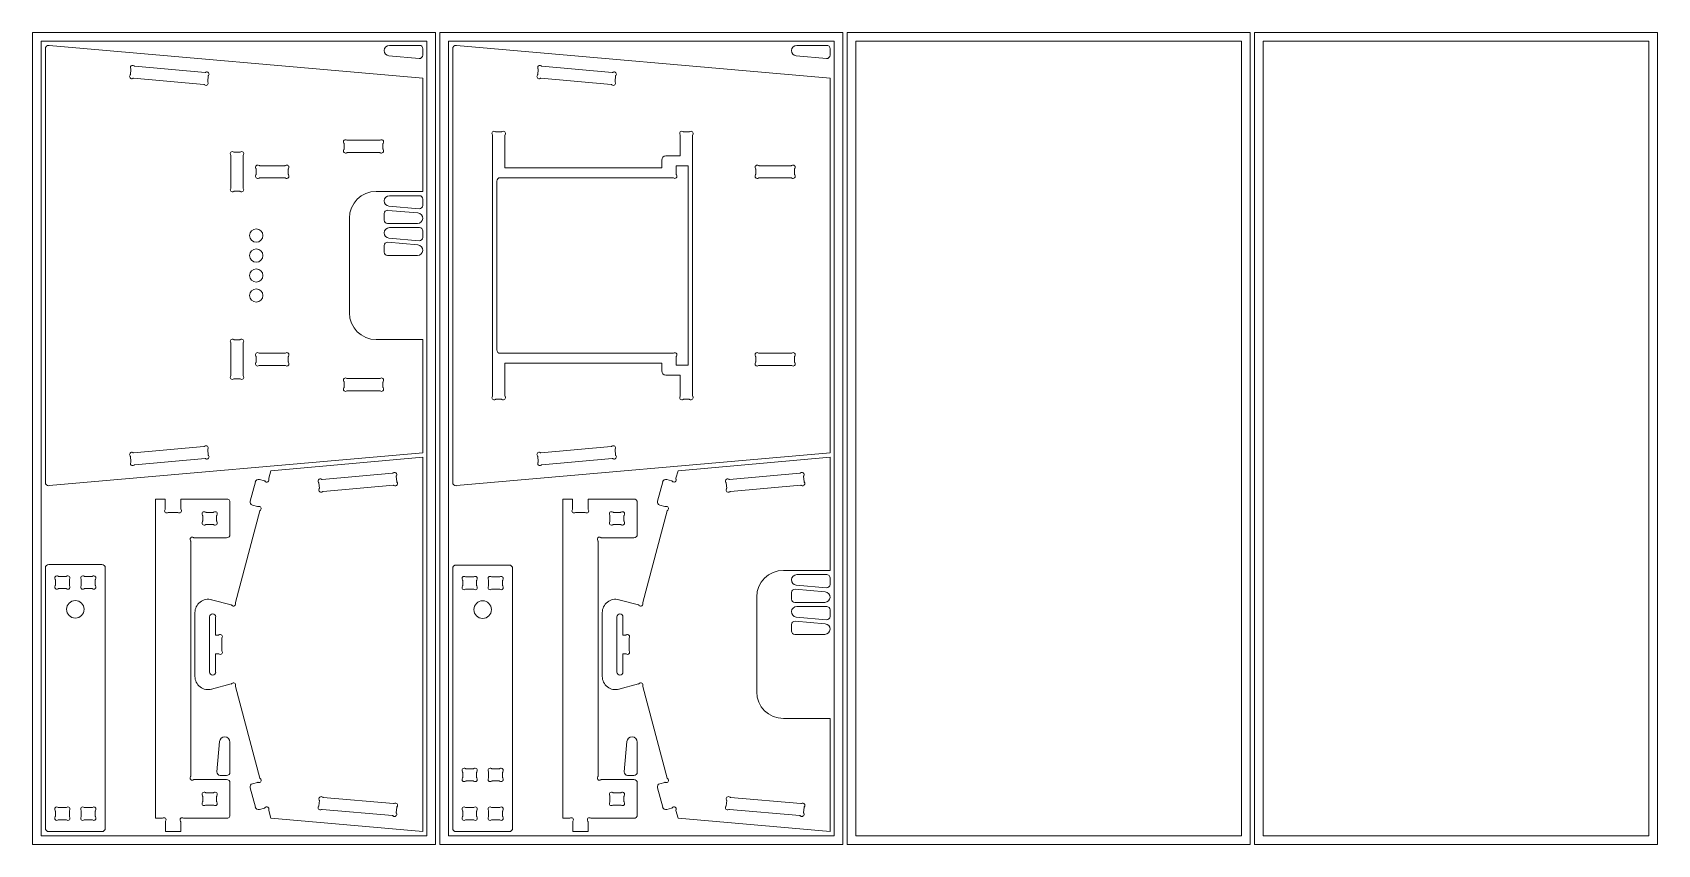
# Model space of a CAD drawing. Header units: millimetres. Extents: x 252 to 2692, y 303 to 2793.
# Drawn here: x 252 to 2692, y 1573 to 2793 of the extents above; entities that cross this region are included whole.
import ezdxf

# ---------------------------------------------------------------- set-up
doc = ezdxf.new("R2010")
doc.units = ezdxf.units.MM

msp = doc.modelspace()

# ---------------------------------------------------------------- linework, layer by layer
at = {"color": 7, "linetype": 'Continuous', "lineweight": 15}
for p, q in [((251.9, 2793.4), (251.9, 1573.4)), ((857.1, 2793.4), (251.9, 2793.4)), ((857.1, 1573.4), (857.1, 2793.4)), ((863.5, 2793.4), (863.5, 1573.4)), ((1468.7, 2793.4), (863.5, 2793.4)), ((1468.7, 1573.4), (1468.7, 2793.4)), ((1475.1, 2793.4), (1475.1, 1573.4)), ((2080.3, 2793.4), (1475.1, 2793.4)), ((2080.3, 1573.4), (2080.3, 2793.4)), ((2086.6, 2793.4), (2086.6, 1573.4)), ((2691.9, 2793.4), (2086.6, 2793.4)), ((2691.9, 1573.4), (2691.9, 2793.4)), ((844.1, 2780.4), (264.9, 2780.4)), ((264.9, 2780.4), (264.9, 1586.4)), ((271.2, 2117.5), (271.2, 2769.1)), ((276.7, 2774.1), (837.8, 2724.6)), ((787.1, 2758.3), (832.3, 2754.4)), ((832.8, 2774.1), (787.8, 2774.1)), ((837.8, 2759.3), (837.8, 2769.1)), ((844.1, 1586.4), (844.1, 2780.4)), ((1455.7, 2780.4), (876.5, 2780.4)), ((876.5, 2780.4), (876.5, 1586.4)), ((882.8, 2769.1), (882.8, 2117.5)), ((1449.4, 2724.6), (888.3, 2774.1)), ((1398.7, 2758.3), (1443.9, 2754.4)), ((1444.4, 2774.1), (1399.4, 2774.1)), ((1449.4, 2759.3), (1449.4, 2769.1)), ((1455.7, 1586.4), (1455.7, 2780.4)), ((2067.3, 2780.4), (1488.1, 2780.4)), ((1488.1, 2780.4), (1488.1, 1586.4)), ((2067.3, 1586.4), (2067.3, 2780.4)), ((2678.9, 2780.4), (2099.6, 2780.4)), ((2099.6, 2780.4), (2099.6, 1586.4)), ((2678.9, 1586.4), (2678.9, 2780.4)), ((398.9, 2730.4), (399.6, 2738)), ((405.3, 2742.8), (510.9, 2733.4)), ((1010.5, 2730.4), (1011.2, 2738)), ((1016.9, 2742.8), (1122.5, 2733.4)), ((509.3, 2715.3), (403.7, 2724.6)), ((515.7, 2727.7), (515, 2720.1)), ((837.8, 2724.6), (837.8, 2554.6)), ((1120.9, 2715.3), (1015.3, 2724.6)), ((1127.3, 2727.7), (1126.6, 2720.1)), ((1449.4, 2162.1), (1449.4, 2724.6)), ((942.8, 2247.9), (942.8, 2638.8)), ((948.1, 2644.1), (955.7, 2644.1)), ((961, 2590.1), (961, 2638.8)), ((1224.6, 2608.1), (1224.6, 2638.8)), ((1229.9, 2644.1), (1237.5, 2644.1)), ((1242.8, 2247.9), (1242.8, 2638.8)), ((555.1, 2613.4), (562.7, 2613.4)), ((719.7, 2618.5), (719.7, 2626.1)), ((725, 2631.4), (772.8, 2631.4)), ((772.8, 2613.2), (725, 2613.2)), ((778.1, 2626.1), (778.1, 2618.5)), ((549.8, 2560.3), (549.8, 2608.1)), ((568, 2608.1), (568, 2560.3)), ((587.8, 2580.4), (587.8, 2588)), ((593.1, 2593.3), (630.7, 2593.3)), ((636, 2588), (636, 2580.4)), ((961, 2590.1), (1196.6, 2590.1)), ((1196.6, 2590.1), (1196.6, 2601.7)), ((1203, 2608.1), (1224.6, 2608.1)), ((1236.5, 2593.2), (1218.5, 2593.2)), ((1218.5, 2593.2), (1218.5, 2580.5)), ((1236.5, 2293.4), (1236.5, 2593.2)), ((1337.8, 2580.4), (1337.8, 2588)), ((1343.1, 2593.3), (1390.9, 2593.3)), ((1396.2, 2588), (1396.2, 2580.4)), ((630.7, 2575.1), (593.1, 2575.1)), ((949.2, 2316.4), (949.2, 2570.2)), ((1213.2, 2575.2), (954.2, 2575.2)), ((1390.9, 2575.1), (1343.1, 2575.1)), ((562.7, 2555), (555.1, 2555)), ((837.8, 2554.6), (767.8, 2554.6)), ((832.8, 2548.2), (787.8, 2548.2)), ((837.8, 2533.5), (837.8, 2543.2)), ((727.8, 2514.6), (727.8, 2372.1)), ((779.9, 2521.3), (779.9, 2511.5)), ((830.6, 2522.3), (785.3, 2526.2)), ((787.1, 2532.5), (832.3, 2528.5)), ((784.9, 2506.5), (829.9, 2506.5)), ((832.8, 2500.2), (787.8, 2500.2)), ((837.8, 2485.4), (837.8, 2495.2)), ((779.9, 2473.2), (779.9, 2463.5)), ((830.6, 2474.2), (785.3, 2478.2)), ((787.1, 2484.4), (832.3, 2480.5)), ((784.9, 2458.5), (829.9, 2458.5)), ((549.8, 2326.3), (549.8, 2278.5)), ((562.7, 2331.6), (555.1, 2331.6)), ((568, 2278.5), (568, 2326.3)), ((837.8, 2332.1), (767.8, 2332.1)), ((837.8, 2162.1), (837.8, 2332.1)), ((587.8, 2306.2), (587.8, 2298.6)), ((630.7, 2311.5), (593.1, 2311.5)), ((636, 2298.6), (636, 2306.2)), ((1213.2, 2311.4), (954.2, 2311.4)), ((961, 2296.6), (961, 2247.9)), ((961, 2296.6), (1196.6, 2296.6)), ((1196.6, 2296.6), (1196.6, 2284.9)), ((1218.5, 2293.4), (1218.5, 2306.1)), ((1337.8, 2306.2), (1337.8, 2298.6)), ((1390.9, 2311.5), (1343.1, 2311.5)), ((1396.2, 2298.6), (1396.2, 2306.2)), ((555.1, 2273.2), (562.7, 2273.2)), ((593.1, 2293.3), (630.7, 2293.3)), ((772.8, 2273.4), (725, 2273.4)), ((1203, 2278.6), (1224.6, 2278.6)), ((1236.5, 2293.4), (1218.5, 2293.4)), ((1224.6, 2278.6), (1224.6, 2247.9)), ((1343.1, 2293.3), (1390.9, 2293.3)), ((719.7, 2268.1), (719.7, 2260.5)), ((725, 2255.2), (772.8, 2255.2)), ((778.1, 2260.5), (778.1, 2268.1)), ((948.1, 2242.6), (955.7, 2242.6)), ((1229.9, 2242.6), (1237.5, 2242.6)), ((276.7, 2112.6), (837.8, 2162.1)), ((398.9, 2156.3), (399.6, 2148.7)), ((509.3, 2171.3), (403.7, 2162)), ((405.3, 2143.9), (510.9, 2153.2)), ((515.7, 2158.9), (515, 2166.5)), ((837.8, 2155.3), (609.6, 2135.1)), ((837.8, 2155.3), (837.8, 1592.8)), ((1449.4, 2162.1), (888.3, 2112.6)), ((1010.5, 2156.3), (1011.2, 2148.7)), ((1120.9, 2171.3), (1015.3, 2162)), ((1016.9, 2143.9), (1122.5, 2153.2)), ((1127.3, 2158.9), (1126.6, 2166.5)), ((1449.4, 2155.3), (1221.2, 2135.1)), ((1449.4, 1985.3), (1449.4, 2155.3)), ((609.6, 2135.1), (606.5, 2123.6)), ((686.8, 2121.9), (792.4, 2131.3)), ((798.1, 2126.5), (798.8, 2118.9)), ((1218.1, 2123.6), (1221.2, 2135.1)), ((1298.3, 2121.9), (1404, 2131.3)), ((1409.7, 2126.5), (1410.4, 2118.9)), ((578.7, 2089.3), (586.5, 2118.3)), ((592.6, 2121.9), (600, 2119.9)), ((682.6, 2108.6), (682, 2116.2)), ((794, 2113.1), (688.4, 2103.8)), ((1190.3, 2089.3), (1198.1, 2118.3)), ((1204.2, 2121.9), (1211.6, 2119.9)), ((1294.2, 2108.6), (1293.5, 2116.2)), ((1405.6, 2113.1), (1299.9, 2103.8)), ((436.4, 2092.5), (436.4, 1612.8)), ((451.3, 2092.5), (436.4, 2092.5)), ((451.3, 2077.8), (451.3, 2092.5)), ((474.5, 2092.5), (474.5, 2077.8)), ((543.4, 2092.5), (474.5, 2092.5)), ((548.4, 2039.3), (548.4, 2087.5)), ((593.4, 2074.8), (556.6, 1937.2)), ((582.2, 2083.2), (589.7, 2081.2)), ((1048, 2092.5), (1048, 1612.8)), ((1062.9, 2092.5), (1048, 2092.5)), ((1062.9, 2077.8), (1062.9, 2092.5)), ((1086.1, 2092.5), (1086.1, 2077.8)), ((1155, 2092.5), (1086.1, 2092.5)), ((1160, 2039.3), (1160, 2087.5)), ((1205, 2074.8), (1168.2, 1937.2)), ((1193.8, 2083.2), (1201.3, 2081.2)), ((469.2, 2072.5), (456.6, 2072.5)), ((507.4, 2067.2), (507.4, 2059.6)), ((523.1, 2072.5), (512.7, 2072.5)), ((512.7, 2054.3), (523.1, 2054.3)), ((528.4, 2059.6), (528.4, 2067.2)), ((1080.8, 2072.5), (1068.2, 2072.5)), ((1119, 2067.2), (1119, 2059.6)), ((1134.7, 2072.5), (1124.3, 2072.5)), ((1124.3, 2054.3), (1134.7, 2054.3)), ((1140, 2059.6), (1140, 2067.2)), ((489.4, 1676.3), (489.4, 2029)), ((494.7, 2034.3), (543.4, 2034.3)), ((1101, 1676.3), (1101, 2029)), ((1106.3, 2034.3), (1155, 2034.3)), ((271.2, 1989.1), (271.2, 1597.8)), ((276.2, 1994.1), (356.2, 1994.1)), ((361.2, 1989.1), (361.2, 1597.8)), ((882.8, 1988.3), (882.8, 1597.8)), ((887.8, 1993.3), (967.8, 1993.3)), ((972.8, 1988.3), (972.8, 1597.8)), ((1379.4, 1985.3), (1449.4, 1985.3)), ((1444.4, 1978.9), (1399.4, 1978.9)), ((286.2, 1970.9), (286.2, 1963.2)), ((301.9, 1976.2), (291.5, 1976.2)), ((291.5, 1958), (301.9, 1958)), ((307.2, 1963.2), (307.2, 1970.9)), ((325.2, 1963.2), (325.2, 1970.9)), ((330.5, 1976.2), (340.9, 1976.2)), ((340.9, 1958), (330.5, 1958)), ((346.2, 1970.9), (346.2, 1963.2)), ((897.8, 1970.1), (897.8, 1962.4)), ((913.5, 1975.4), (903.1, 1975.4)), ((903.1, 1957.2), (913.5, 1957.2)), ((918.8, 1962.4), (918.8, 1970.1)), ((936.8, 1962.4), (936.8, 1970.1)), ((942.1, 1975.4), (952.5, 1975.4)), ((952.5, 1957.2), (942.1, 1957.2)), ((957.8, 1970.1), (957.8, 1962.4)), ((1442.2, 1953), (1396.9, 1956.9)), ((1398.7, 1963.2), (1443.9, 1959.2)), ((1449.4, 1964.2), (1449.4, 1973.9)), ((550.1, 1933.4), (520.9, 1941.2)), ((1161.7, 1933.4), (1132.5, 1941.2)), ((1339.4, 1945.3), (1339.4, 1802.8)), ((1391.5, 1952), (1391.5, 1942.2)), ((1396.5, 1937.2), (1441.5, 1937.2)), ((1444.4, 1930.9), (1399.4, 1930.9)), ((495.8, 1826.1), (495.8, 1921.9)), ((517.9, 1915.5), (517.9, 1832.6)), ((526.9, 1915.5), (526.9, 1887.9)), ((1107.4, 1826.1), (1107.4, 1921.9)), ((1129.4, 1915.4), (1129.4, 1832.6)), ((1138.5, 1915.4), (1138.5, 1887.9)), ((1391.5, 1903.9), (1391.5, 1894.2)), ((1442.2, 1904.9), (1396.9, 1908.9)), ((1398.7, 1915.1), (1443.9, 1911.2)), ((1449.4, 1916.1), (1449.4, 1925.9)), ((526.9, 1887.9), (530.7, 1887.9)), ((536, 1865.4), (536, 1882.6)), ((1138.5, 1887.9), (1142.3, 1887.9)), ((1147.6, 1865.4), (1147.6, 1882.6)), ((1396.5, 1889.2), (1441.5, 1889.2)), ((526.9, 1832.6), (526.9, 1860.1)), ((526.9, 1860.1), (530.7, 1860.1)), ((1138.5, 1832.6), (1138.5, 1860.1)), ((1138.5, 1860.1), (1142.3, 1860.1)), ((550.1, 1814.6), (520.9, 1806.8)), ((593.4, 1673.3), (556.6, 1810.9)), ((1161.7, 1814.6), (1132.5, 1806.8)), ((1205, 1673.3), (1168.2, 1810.9)), ((1379.4, 1762.8), (1449.4, 1762.8)), ((1449.4, 1762.8), (1449.4, 1592.8)), ((532.7, 1728), (528.7, 1682.8)), ((548.4, 1682.3), (548.4, 1727.3)), ((1144.3, 1728), (1140.3, 1682.8)), ((1160, 1682.3), (1160, 1727.3)), ((913.5, 1687.1), (903.1, 1687.1)), ((942.1, 1687.1), (952.5, 1687.1)), ((543.4, 1671), (494.7, 1671)), ((533.7, 1677.3), (543.4, 1677.3)), ((548.4, 1617.8), (548.4, 1666)), ((582.2, 1664.8), (589.7, 1666.8)), ((897.8, 1681.8), (897.8, 1674.2)), ((903.1, 1668.9), (913.5, 1668.9)), ((918.8, 1674.2), (918.8, 1681.8)), ((936.8, 1674.2), (936.8, 1681.8)), ((952.5, 1668.9), (942.1, 1668.9)), ((957.8, 1681.8), (957.8, 1674.2)), ((1155, 1671), (1106.3, 1671)), ((1145.3, 1677.3), (1155, 1677.3)), ((1160, 1617.8), (1160, 1666)), ((1193.8, 1664.8), (1201.3, 1666.8)), ((507.4, 1645.7), (507.4, 1638.1)), ((523.1, 1651), (512.7, 1651)), ((528.4, 1638.1), (528.4, 1645.7)), ((578.7, 1658.7), (586.5, 1629.7)), ((682.6, 1639.4), (682, 1631.8)), ((794, 1634.9), (688.4, 1644.2)), ((1119, 1645.7), (1119, 1638.1)), ((1134.7, 1651), (1124.3, 1651)), ((1140, 1638.1), (1140, 1645.7)), ((1190.3, 1658.7), (1198.1, 1629.7)), ((1294.2, 1639.4), (1293.5, 1631.8)), ((1405.6, 1634.9), (1299.9, 1644.2)), ((286.2, 1623.6), (286.2, 1616)), ((301.9, 1628.9), (291.5, 1628.9)), ((291.5, 1610.7), (301.9, 1610.7)), ((307.2, 1616), (307.2, 1623.6)), ((325.2, 1616), (325.2, 1623.6)), ((330.5, 1628.9), (340.9, 1628.9)), ((340.9, 1610.7), (330.5, 1610.7)), ((346.2, 1623.6), (346.2, 1616)), ((436.4, 1612.8), (446.1, 1612.8)), ((479.7, 1612.8), (543.4, 1612.8)), ((512.7, 1632.8), (523.1, 1632.8)), ((592.6, 1626.2), (600, 1628.2)), ((609.6, 1612.9), (606.5, 1624.4)), ((837.8, 1592.8), (609.6, 1612.9)), ((686.8, 1626.1), (792.4, 1616.8)), ((798.1, 1621.6), (798.8, 1629.2)), ((897.8, 1623.6), (897.8, 1616)), ((913.5, 1628.9), (903.1, 1628.9)), ((903.1, 1610.7), (913.5, 1610.7)), ((918.8, 1616), (918.8, 1623.6)), ((936.8, 1616), (936.8, 1623.6)), ((942.1, 1628.9), (952.5, 1628.9)), ((952.5, 1610.7), (942.1, 1610.7)), ((957.8, 1623.6), (957.8, 1616)), ((1048, 1612.8), (1057.7, 1612.8)), ((1091.3, 1612.8), (1155, 1612.8)), ((1124.3, 1632.8), (1134.7, 1632.8)), ((1204.2, 1626.2), (1211.6, 1628.2)), ((1218.1, 1624.4), (1221.2, 1612.9)), ((1449.4, 1592.8), (1221.2, 1612.9)), ((1298.3, 1626.1), (1404, 1616.8)), ((1409.7, 1621.6), (1410.4, 1629.2)), ((264.9, 1586.4), (844.1, 1586.4)), ((356.2, 1592.8), (276.2, 1592.8)), ((451.4, 1607.5), (451.4, 1592.8)), ((451.4, 1592.8), (474.4, 1592.8)), ((474.4, 1592.8), (474.4, 1607.5)), ((876.5, 1586.4), (1455.7, 1586.4)), ((967.8, 1592.8), (887.8, 1592.8)), ((1063, 1607.5), (1063, 1592.8)), ((1063, 1592.8), (1086, 1592.8)), ((1086, 1592.8), (1086, 1607.5)), ((1488.1, 1586.4), (2067.3, 1586.4)), ((2099.6, 1586.4), (2678.9, 1586.4)), ((251.9, 1573.4), (857.1, 1573.4)), ((863.5, 1573.4), (1468.7, 1573.4)), ((1475.1, 1573.4), (2080.3, 1573.4)), ((2086.6, 1573.4), (2691.9, 1573.4))]:
    msp.add_line(p, q, dxfattribs=at)
for centre, radius in [((587.9, 2488.3), 10), ((587.9, 2458.3), 10), ((587.9, 2428.3), 10), ((587.9, 2398.3), 10), ((316.2, 1926.8), 13.2), ((927.8, 1926.4), 13.2)]:
    msp.add_circle(centre, radius, dxfattribs=at)
for centre, radius, start, end in [((276.2, 2769.1), 5, 84.9564, 180), ((787.8, 2766.2), 7.89, 90, 265), ((832.8, 2759.3), 5, 265, 0), ((832.8, 2769.1), 5, 0, 90), ((887.8, 2769.1), 5, 84.9564, 180), ((1399.4, 2766.2), 7.89, 90, 265), ((1444.4, 2759.3), 5, 265, 0), ((1444.4, 2769.1), 5, 0, 90), ((402.1, 2740.7), 3.28, 49.1492, 210.7636), ((397.8, 2738.1), 1.8, 354.9564, 30.7636), ((405.5, 2744.5), 1.8, 229.1492, 264.9564), ((511.1, 2735.2), 1.8, 264.9564, 300.7636), ((513.7, 2730.9), 3.28, 319.1492, 120.7636), ((1013.7, 2740.7), 3.28, 49.1492, 210.7636), ((1009.4, 2738.1), 1.8, 354.9564, 30.7636), ((1017, 2744.5), 1.8, 229.1492, 264.9564), ((1122.7, 2735.2), 1.8, 264.9564, 300.7636), ((1125.3, 2730.9), 3.28, 319.1492, 120.7636), ((400.9, 2727.2), 3.28, 139.1492, 300.7636), ((397.1, 2730.5), 1.8, 319.1492, 354.9564), ((403.5, 2722.8), 1.8, 84.9564, 120.7636), ((509.2, 2713.5), 1.8, 49.1492, 84.9564), ((512.5, 2717.3), 3.28, 229.1492, 30.7636), ((516.8, 2719.9), 1.8, 174.9564, 210.7636), ((517.5, 2727.5), 1.8, 139.1492, 174.9564), ((1012.5, 2727.2), 3.27, 139.1492, 300.7636), ((1008.7, 2730.5), 1.8, 319.1492, 354.9564), ((1015.1, 2722.8), 1.8, 84.9564, 120.7636), ((1120.7, 2713.5), 1.8, 49.1492, 84.9564), ((1124.1, 2717.3), 3.28, 229.1492, 30.7636), ((1128.4, 2719.9), 1.8, 174.9564, 210.7636), ((1129.1, 2727.5), 1.8, 139.1492, 174.9564), ((945.1, 2641.7), 3.28, 54.1928, 215.8072), ((941, 2638.8), 1.8, 0, 35.8072), ((948.1, 2645.9), 1.8, 234.1928, 270), ((955.7, 2645.9), 1.8, 270, 305.8072), ((958.7, 2641.7), 3.28, 324.1928, 125.8072), ((962.8, 2638.8), 1.8, 144.1928, 180), ((1226.9, 2641.7), 3.28, 54.1928, 215.8072), ((1222.8, 2638.8), 1.8, 0, 35.8072), ((1229.9, 2645.9), 1.8, 234.1928, 270), ((1237.5, 2645.9), 1.8, 270, 305.8072), ((1240.5, 2641.7), 3.28, 324.1928, 125.8072), ((1244.6, 2638.8), 1.8, 144.1928, 180), ((552.1, 2611.1), 3.28, 54.1928, 215.8072), ((555.1, 2615.2), 1.8, 234.1928, 270), ((562.7, 2615.2), 1.8, 270, 305.8072), ((565.7, 2611.1), 3.28, 324.1928, 125.8072), ((722, 2629.1), 3.28, 54.1928, 215.8072), ((722, 2615.5), 3.28, 144.1928, 305.8072), ((717.9, 2626.1), 1.8, 0, 35.8072), ((717.9, 2618.5), 1.8, 324.1928, 0), ((725, 2633.2), 1.8, 234.1928, 270), ((725, 2611.4), 1.8, 90, 125.8072), ((772.8, 2633.2), 1.8, 270, 305.8072), ((772.8, 2611.4), 1.8, 54.1928, 90), ((775.8, 2629.1), 3.27, 324.1928, 125.8072), ((775.8, 2615.5), 3.28, 234.1928, 35.8072), ((779.9, 2626.1), 1.8, 144.1928, 180), ((779.9, 2618.5), 1.8, 180, 215.8072), ((548, 2608.1), 1.8, 0, 35.8072), ((569.8, 2608.1), 1.8, 144.1928, 180), ((590.1, 2591), 3.27, 54.1928, 215.8072), ((586, 2588), 1.8, 0, 35.8072), ((593.1, 2595.1), 1.8, 234.1928, 270), ((630.7, 2595.1), 1.8, 270, 305.8072), ((633.7, 2591), 3.28, 324.1928, 125.8072), ((637.8, 2588), 1.8, 144.1928, 180), ((1203, 2601.7), 6.35, 90, 180), ((1340.1, 2591), 3.27, 54.1928, 215.8072), ((1336, 2588), 1.8, 0, 35.8072), ((1343.1, 2595.1), 1.8, 234.1928, 270), ((1390.9, 2595.1), 1.8, 270, 305.8072), ((1393.9, 2591), 3.28, 324.1928, 125.8072), ((1398, 2588), 1.8, 144.1928, 180), ((590.1, 2577.4), 3.28, 144.1928, 305.8072), ((586, 2580.4), 1.8, 324.1928, 0), ((593.1, 2573.3), 1.8, 90, 125.8072), ((630.7, 2573.3), 1.8, 54.1928, 90), ((633.7, 2577.4), 3.28, 234.1928, 35.8072), ((637.8, 2580.4), 1.8, 180, 215.8072), ((954.2, 2570.2), 5, 90, 180), ((1213.2, 2573.4), 1.8, 54.1928, 90), ((1216.2, 2577.5), 3.28, 234.1928, 35.8072), ((1220.3, 2580.5), 1.8, 180, 215.8072), ((1340.1, 2577.4), 3.28, 144.1928, 305.8072), ((1336, 2580.4), 1.8, 324.1928, 0), ((1343.1, 2573.3), 1.8, 90, 125.8072), ((1390.9, 2573.3), 1.8, 54.1928, 90), ((1393.9, 2577.4), 3.28, 234.1928, 35.8072), ((1398, 2580.4), 1.8, 180, 215.8072), ((552.1, 2557.3), 3.28, 144.1928, 305.8072), ((548, 2560.3), 1.8, 324.1928, 0), ((555.1, 2553.2), 1.8, 90, 125.8072), ((562.7, 2553.2), 1.8, 54.1928, 90), ((565.7, 2557.3), 3.27, 234.1928, 35.8072), ((569.8, 2560.3), 1.8, 180, 215.8072), ((767.8, 2514.6), 40, 90, 180), ((787.8, 2540.3), 7.89, 90, 265), ((832.8, 2543.2), 5, 0, 90), ((784.9, 2521.3), 5, 85, 180), ((829.9, 2514.4), 7.89, 270, 85), ((832.8, 2533.5), 5, 265, 0), ((784.9, 2511.5), 5, 180, 270), ((787.8, 2492.3), 7.89, 90, 265), ((832.8, 2495.2), 5, 0, 90), ((784.9, 2473.2), 5, 85, 180), ((829.9, 2466.4), 7.89, 270, 85), ((832.8, 2485.4), 5, 265, 0), ((784.9, 2463.5), 5, 180, 270), ((767.8, 2372.1), 40, 180, 270), ((552.1, 2329.3), 3.28, 54.1928, 215.8072), ((548, 2326.3), 1.8, 0, 35.8072), ((555.1, 2333.4), 1.8, 234.1928, 270), ((562.7, 2333.4), 1.8, 270, 305.8072), ((565.7, 2329.3), 3.28, 324.1928, 125.8072), ((569.8, 2326.3), 1.8, 144.1928, 180), ((590.1, 2309.2), 3.28, 54.1928, 215.8072), ((590.1, 2295.6), 3.27, 144.1928, 305.8072), ((586, 2306.2), 1.8, 0, 35.8072), ((586, 2298.6), 1.8, 324.1928, 0), ((593.1, 2313.3), 1.8, 234.1928, 270), ((630.7, 2313.3), 1.8, 270, 305.8072), ((633.7, 2309.2), 3.28, 324.1928, 125.8072), ((633.7, 2295.6), 3.28, 234.1928, 35.8072), ((637.8, 2306.2), 1.8, 144.1928, 180), ((637.8, 2298.6), 1.8, 180, 215.8072), ((954.2, 2316.4), 5, 180, 270), ((1213.2, 2313.2), 1.8, 270, 305.8072), ((1216.2, 2309.1), 3.28, 324.1928, 125.8072), ((1220.3, 2306.1), 1.8, 144.1928, 180), ((1340.1, 2309.2), 3.28, 54.1928, 215.8072), ((1340.1, 2295.6), 3.28, 144.1928, 305.8072), ((1336, 2306.2), 1.8, 0, 35.8072), ((1336, 2298.6), 1.8, 324.1928, 0), ((1343.1, 2313.3), 1.8, 234.1928, 270), ((1390.9, 2313.3), 1.8, 270, 305.8072), ((1393.9, 2309.2), 3.27, 324.1928, 125.8072), ((1393.9, 2295.6), 3.27, 234.1928, 35.8072), ((1398, 2306.2), 1.8, 144.1928, 180), ((1398, 2298.6), 1.8, 180, 215.8072), ((552.1, 2275.5), 3.28, 144.1928, 305.8072), ((548, 2278.5), 1.8, 324.1928, 0), ((555.1, 2271.4), 1.8, 90, 125.8072), ((562.7, 2271.4), 1.8, 54.1928, 90), ((565.7, 2275.5), 3.28, 234.1928, 35.8072), ((569.8, 2278.5), 1.8, 180, 215.8072), ((593.1, 2291.5), 1.8, 90, 125.8072), ((630.7, 2291.5), 1.8, 54.1928, 90), ((722, 2271.1), 3.28, 54.1928, 215.8072), ((725, 2275.2), 1.8, 234.1928, 270), ((772.8, 2275.2), 1.8, 270, 305.8072), ((775.8, 2271.1), 3.28, 324.1928, 125.8072), ((1203, 2284.9), 6.35, 180, 270), ((1343.1, 2291.5), 1.8, 90, 125.8072), ((1390.9, 2291.5), 1.8, 54.1928, 90), ((722, 2257.5), 3.28, 144.1928, 305.8072), ((717.9, 2268.1), 1.8, 0, 35.8072), ((717.9, 2260.5), 1.8, 324.1928, 0), ((725, 2253.4), 1.8, 90, 125.8072), ((772.8, 2253.4), 1.8, 54.1928, 90), ((775.8, 2257.5), 3.28, 234.1928, 35.8072), ((779.9, 2268.1), 1.8, 144.1928, 180), ((779.9, 2260.5), 1.8, 180, 215.8072), ((945.1, 2244.9), 3.28, 144.1928, 305.8072), ((941, 2247.9), 1.8, 324.1928, 0), ((958.7, 2244.9), 3.28, 234.1928, 35.8072), ((962.8, 2247.9), 1.8, 180, 215.8072), ((1226.9, 2244.9), 3.28, 144.1928, 305.8072), ((1222.8, 2247.9), 1.8, 324.1928, 0), ((1240.5, 2244.9), 3.28, 234.1928, 35.8072), ((1244.6, 2247.9), 1.8, 180, 215.8072), ((948.1, 2240.8), 1.8, 90, 125.8072), ((955.7, 2240.8), 1.8, 54.1928, 90), ((1229.9, 2240.8), 1.8, 90, 125.8072), ((1237.5, 2240.8), 1.8, 54.1928, 90), ((509.2, 2173.1), 1.8, 275.0436, 310.8508), ((512.5, 2169.3), 3.28, 329.2364, 130.8508), ((1120.7, 2173.1), 1.8, 275.0436, 310.8508), ((1124.1, 2169.3), 3.28, 329.2364, 130.8508), ((400.9, 2159.5), 3.28, 59.2364, 220.8508), ((397.1, 2156.1), 1.8, 5.0436, 40.8508), ((402.1, 2145.9), 3.28, 149.2364, 310.8508), ((397.8, 2148.5), 1.8, 329.2364, 5.0436), ((403.5, 2163.8), 1.8, 239.2364, 275.0436), ((511.1, 2151.4), 1.8, 59.2364, 95.0436), ((513.7, 2155.8), 3.28, 239.2364, 40.8508), ((516.8, 2166.7), 1.8, 149.2364, 185.0436), ((517.5, 2159.1), 1.8, 185.0436, 220.8508), ((1012.5, 2159.5), 3.27, 59.2364, 220.8508), ((1008.7, 2156.1), 1.8, 5.0436, 40.8508), ((1013.7, 2145.9), 3.28, 149.2364, 310.8508), ((1009.4, 2148.5), 1.8, 329.2364, 5.0436), ((1015.1, 2163.8), 1.8, 239.2364, 275.0436), ((1122.7, 2151.4), 1.8, 59.2364, 95.0436), ((1125.3, 2155.8), 3.28, 239.2364, 40.8508), ((1128.4, 2166.7), 1.8, 149.2364, 185.0436), ((1129.1, 2159.1), 1.8, 185.0436, 220.8508), ((405.5, 2142.1), 1.8, 95.0436, 130.8508), ((608.3, 2123.1), 1.8, 165, 200.8072), ((792.2, 2133.1), 1.8, 275.0436, 310.8508), ((795.5, 2129.2), 3.28, 329.2364, 130.8508), ((799.9, 2126.6), 1.8, 149.2364, 185.0436), ((1017, 2142.1), 1.8, 95.0436, 130.8508), ((1219.8, 2123.1), 1.8, 165, 200.8072), ((1403.8, 2133.1), 1.8, 275.0436, 310.8508), ((1407.1, 2129.2), 3.28, 329.2364, 130.8508), ((1411.5, 2126.6), 1.8, 149.2364, 185.0436), ((276.2, 2117.5), 5, 180, 275.0436), ((591.3, 2117), 5, 75, 165), ((599.6, 2118.1), 1.8, 39.1928, 75), ((603.5, 2121.3), 3.28, 219.1928, 20.8072), ((684, 2119.4), 3.28, 59.2364, 220.8508), ((680.2, 2116.1), 1.8, 5.0436, 40.8508), ((685.2, 2105.9), 3.28, 149.2364, 310.8508), ((680.8, 2108.5), 1.8, 329.2364, 5.0436), ((686.6, 2123.7), 1.8, 239.2364, 275.0436), ((688.5, 2102), 1.8, 95.0436, 130.8508), ((794.1, 2111.3), 1.8, 59.2364, 95.0436), ((796.7, 2115.7), 3.28, 239.2364, 40.8508), ((800.6, 2119), 1.8, 185.0436, 220.8508), ((887.8, 2117.5), 5, 180, 275.0436), ((1202.9, 2117), 5, 75, 165), ((1211.2, 2118.1), 1.8, 39.1928, 75), ((1215.1, 2121.3), 3.27, 219.1928, 20.8072), ((1295.6, 2119.4), 3.28, 59.2364, 220.8508), ((1291.7, 2116.1), 1.8, 5.0436, 40.8508), ((1296.8, 2105.9), 3.28, 149.2364, 310.8508), ((1292.4, 2108.5), 1.8, 329.2364, 5.0436), ((1298.2, 2123.7), 1.8, 239.2364, 275.0436), ((1300.1, 2102), 1.8, 95.0436, 130.8508), ((1405.7, 2111.3), 1.8, 59.2364, 95.0436), ((1408.3, 2115.7), 3.28, 239.2364, 40.8508), ((1412.2, 2119), 1.8, 185.0436, 220.8508), ((453.6, 2074.8), 3.28, 144.1928, 305.8072), ((449.5, 2077.8), 1.8, 324.1928, 0), ((472.2, 2074.8), 3.28, 234.1928, 35.8072), ((476.3, 2077.8), 1.8, 180, 215.8072), ((543.4, 2087.5), 5, 0, 90), ((583.5, 2088.1), 5, 165, 255), ((590.2, 2083), 1.8, 255, 290.8072), ((592, 2078.2), 3.28, 309.1928, 110.8072), ((595.2, 2074.3), 1.8, 129.1928, 165), ((1065.2, 2074.8), 3.28, 144.1928, 305.8072), ((1061.1, 2077.8), 1.8, 324.1928, 0), ((1083.8, 2074.8), 3.28, 234.1928, 35.8072), ((1087.9, 2077.8), 1.8, 180, 215.8072), ((1155, 2087.5), 5, 0, 90), ((1195.1, 2088.1), 5, 165, 255), ((1201.7, 2083), 1.8, 255, 290.8072), ((1203.6, 2078.2), 3.28, 309.1928, 110.8072), ((1206.8, 2074.3), 1.8, 129.1928, 165), ((456.6, 2070.7), 1.8, 90, 125.8072), ((469.2, 2070.7), 1.8, 54.1928, 90), ((509.7, 2070.2), 3.28, 54.1928, 215.8072), ((509.7, 2056.6), 3.28, 144.1928, 305.8072), ((505.6, 2067.2), 1.8, 0, 35.8072), ((505.6, 2059.6), 1.8, 324.1928, 0), ((512.7, 2074.3), 1.8, 234.1928, 270), ((512.7, 2052.5), 1.8, 90, 125.8072), ((523.1, 2074.3), 1.8, 270, 305.8072), ((523.1, 2052.5), 1.8, 54.1928, 90), ((526.1, 2070.2), 3.28, 324.1928, 125.8072), ((526.1, 2056.6), 3.28, 234.1928, 35.8072), ((530.2, 2067.2), 1.8, 144.1928, 180), ((530.2, 2059.6), 1.8, 180, 215.8072), ((1068.2, 2070.7), 1.8, 90, 125.8072), ((1080.8, 2070.7), 1.8, 54.1928, 90), ((1121.3, 2070.2), 3.27, 54.1928, 215.8072), ((1121.3, 2056.6), 3.28, 144.1928, 305.8072), ((1117.2, 2067.2), 1.8, 0, 35.8072), ((1117.2, 2059.6), 1.8, 324.1928, 0), ((1124.3, 2074.3), 1.8, 234.1928, 270), ((1124.3, 2052.5), 1.8, 90, 125.8072), ((1134.7, 2074.3), 1.8, 270, 305.8072), ((1134.7, 2052.5), 1.8, 54.1928, 90), ((1137.7, 2070.2), 3.28, 324.1928, 125.8072), ((1137.7, 2056.6), 3.28, 234.1928, 35.8072), ((1141.8, 2067.2), 1.8, 144.1928, 180), ((1141.8, 2059.6), 1.8, 180, 215.8072), ((491.7, 2032), 3.28, 54.1928, 215.8072), ((487.6, 2029), 1.8, 0, 35.8072), ((494.7, 2036.1), 1.8, 234.1928, 270), ((543.4, 2039.3), 5, 270, 0), ((1103.3, 2032), 3.28, 54.1928, 215.8072), ((1099.2, 2029), 1.8, 0, 35.8072), ((1106.3, 2036.1), 1.8, 234.1928, 270), ((1155, 2039.3), 5, 270, 0), ((276.2, 1989.1), 5, 90, 180), ((288.5, 1973.8), 3.27, 54.1928, 215.8072), ((291.5, 1978), 1.8, 234.1928, 270), ((301.9, 1978), 1.8, 270, 305.8072), ((304.9, 1973.8), 3.28, 324.1928, 125.8072), ((327.5, 1973.8), 3.28, 54.1928, 215.8072), ((330.5, 1978), 1.8, 234.1928, 270), ((340.9, 1978), 1.8, 270, 305.8072), ((343.9, 1973.8), 3.28, 324.1928, 125.8072), ((356.2, 1989.1), 5, 0, 90), ((887.8, 1988.3), 5, 90, 180), ((967.8, 1988.3), 5, 0, 90), ((1379.4, 1945.3), 40, 90, 180), ((1399.4, 1971), 7.89, 90, 265), ((1444.4, 1973.9), 5, 0, 90), ((288.5, 1960.3), 3.28, 144.1928, 305.8072), ((284.4, 1970.9), 1.8, 0, 35.8072), ((284.4, 1963.2), 1.8, 324.1928, 0), ((291.5, 1956.2), 1.8, 90, 125.8072), ((301.9, 1956.2), 1.8, 54.1928, 90), ((304.9, 1960.3), 3.28, 234.1928, 35.8072), ((309, 1970.9), 1.8, 144.1928, 180), ((309, 1963.2), 1.8, 180, 215.8072), ((327.5, 1960.3), 3.28, 144.1928, 305.8072), ((323.4, 1970.9), 1.8, 0, 35.8072), ((323.4, 1963.2), 1.8, 324.1928, 0), ((330.5, 1956.2), 1.8, 90, 125.8072), ((340.9, 1956.2), 1.8, 54.1928, 90), ((343.9, 1960.3), 3.28, 234.1928, 35.8072), ((348, 1970.9), 1.8, 144.1928, 180), ((348, 1963.2), 1.8, 180, 215.8072), ((900.1, 1973), 3.28, 54.1928, 215.8072), ((900.1, 1959.5), 3.28, 144.1928, 305.8072), ((896, 1970.1), 1.8, 0, 35.8072), ((896, 1962.4), 1.8, 324.1928, 0), ((903.1, 1977.2), 1.8, 234.1928, 270), ((903.1, 1955.4), 1.8, 90, 125.8072), ((913.5, 1977.2), 1.8, 270, 305.8072), ((913.5, 1955.4), 1.8, 54.1928, 90), ((916.5, 1973), 3.28, 324.1928, 125.8072), ((916.5, 1959.5), 3.28, 234.1928, 35.8072), ((920.6, 1970.1), 1.8, 144.1928, 180), ((920.6, 1962.4), 1.8, 180, 215.8072), ((939.1, 1973), 3.28, 54.1928, 215.8072), ((939.1, 1959.5), 3.28, 144.1928, 305.8072), ((935, 1970.1), 1.8, 0, 35.8072), ((935, 1962.4), 1.8, 324.1928, 0), ((942.1, 1977.2), 1.8, 234.1928, 270), ((942.1, 1955.4), 1.8, 90, 125.8072), ((952.5, 1977.2), 1.8, 270, 305.8072), ((952.5, 1955.4), 1.8, 54.1928, 90), ((955.5, 1973), 3.28, 324.1928, 125.8072), ((955.5, 1959.5), 3.27, 234.1928, 35.8072), ((959.6, 1970.1), 1.8, 144.1928, 180), ((959.6, 1962.4), 1.8, 180, 215.8072), ((1396.5, 1952), 5, 85, 180), ((1441.5, 1945.1), 7.89, 270, 85), ((1444.4, 1964.2), 5, 265, 0), ((515.8, 1921.9), 20, 75, 180), ((549.6, 1931.7), 1.8, 39.1928, 75), ((553.6, 1934.9), 3.28, 219.1928, 20.8072), ((558.3, 1936.7), 1.8, 165, 200.8072), ((1127.4, 1921.9), 20, 75, 180), ((1161.2, 1931.7), 1.8, 39.1928, 75), ((1165.2, 1934.9), 3.28, 219.1928, 20.8072), ((1169.9, 1936.7), 1.8, 165, 200.8072), ((1396.5, 1942.2), 5, 180, 270), ((1399.4, 1923), 7.89, 90, 265), ((1444.4, 1925.9), 5, 0, 90), ((522.4, 1915.5), 4.52, 0, 180), ((1133.9, 1915.4), 4.58, 0, 180), ((1396.5, 1903.9), 5, 85, 180), ((1441.5, 1897.1), 7.89, 270, 85), ((1444.4, 1916.1), 5, 265, 0), ((530.7, 1889.7), 1.8, 270, 305.8072), ((533.7, 1885.6), 3.28, 324.1928, 125.8072), ((537.8, 1882.6), 1.8, 144.1928, 180), ((1142.3, 1889.7), 1.8, 270, 305.8072), ((1145.2, 1885.6), 3.28, 324.1928, 125.8072), ((1149.4, 1882.6), 1.8, 144.1928, 180), ((1396.5, 1894.2), 5, 180, 270), ((530.7, 1858.3), 1.8, 54.1928, 90), ((533.7, 1862.4), 3.28, 234.1928, 35.8072), ((537.8, 1865.4), 1.8, 180, 215.8072), ((1142.3, 1858.3), 1.8, 54.1928, 90), ((1145.2, 1862.4), 3.28, 234.1928, 35.8072), ((1149.4, 1865.4), 1.8, 180, 215.8072), ((522.4, 1832.6), 4.52, 180, 0), ((1133.9, 1832.6), 4.58, 180, 0), ((515.8, 1826.1), 20, 180, 285), ((549.6, 1816.3), 1.8, 285, 320.8072), ((553.6, 1813.1), 3.28, 339.1928, 140.8072), ((558.3, 1811.3), 1.8, 159.1928, 195), ((1127.4, 1826.1), 20, 180, 285), ((1161.2, 1816.3), 1.8, 285, 320.8072), ((1165.2, 1813.1), 3.28, 339.1928, 140.8072), ((1169.9, 1811.3), 1.8, 159.1928, 195), ((1379.4, 1802.8), 40, 180, 270), ((540.5, 1727.3), 7.89, 0, 175), ((1152.1, 1727.3), 7.89, 0, 175), ((900.1, 1684.8), 3.28, 54.1928, 215.8072), ((903.1, 1688.9), 1.8, 234.1928, 270), ((913.5, 1688.9), 1.8, 270, 305.8072), ((916.5, 1684.8), 3.28, 324.1928, 125.8072), ((939.1, 1684.8), 3.28, 54.1928, 215.8072), ((942.1, 1688.9), 1.8, 234.1928, 270), ((952.5, 1688.9), 1.8, 270, 305.8072), ((955.5, 1684.8), 3.28, 324.1928, 125.8072), ((491.7, 1673.3), 3.28, 144.1928, 305.8072), ((487.6, 1676.3), 1.8, 324.1928, 0), ((494.7, 1669.2), 1.8, 90, 125.8072), ((533.7, 1682.3), 5, 175, 270), ((543.4, 1682.3), 5, 270, 0), ((543.4, 1666), 5, 0, 90), ((583.5, 1660), 5, 105, 195), ((590.2, 1665.1), 1.8, 69.1928, 105), ((592, 1669.8), 3.28, 249.1928, 50.8072), ((595.2, 1673.7), 1.8, 195, 230.8072), ((900.1, 1671.2), 3.28, 144.1928, 305.8072), ((896, 1681.8), 1.8, 0, 35.8072), ((896, 1674.2), 1.8, 324.1928, 0), ((903.1, 1667.1), 1.8, 90, 125.8072), ((913.5, 1667.1), 1.8, 54.1928, 90), ((916.5, 1671.2), 3.28, 234.1928, 35.8072), ((920.6, 1681.8), 1.8, 144.1928, 180), ((920.6, 1674.2), 1.8, 180, 215.8072), ((939.1, 1671.2), 3.28, 144.1928, 305.8072), ((935, 1681.8), 1.8, 360, 35.8072), ((935, 1674.2), 1.8, 324.1928, 0), ((942.1, 1667.1), 1.8, 90, 125.8072), ((952.5, 1667.1), 1.8, 54.1928, 90), ((955.5, 1671.2), 3.27, 234.1928, 35.8072), ((959.6, 1681.8), 1.8, 144.1928, 180), ((959.6, 1674.2), 1.8, 180, 215.8072), ((1103.3, 1673.3), 3.28, 144.1928, 305.8072), ((1099.2, 1676.3), 1.8, 324.1928, 0), ((1106.3, 1669.2), 1.8, 90, 125.8072), ((1145.3, 1682.3), 5, 175, 270), ((1155, 1682.3), 5, 270, 0), ((1155, 1666), 5, 0, 90), ((1195.1, 1660), 5, 105, 195), ((1201.7, 1665.1), 1.8, 69.1928, 105), ((1203.6, 1669.8), 3.28, 249.1928, 50.8072), ((1206.8, 1673.7), 1.8, 195, 230.8072), ((509.7, 1648.7), 3.28, 54.1928, 215.8072), ((509.7, 1635.1), 3.28, 144.1928, 305.8072), ((505.6, 1645.7), 1.8, 0, 35.8072), ((505.6, 1638.1), 1.8, 324.1928, 0), ((512.7, 1652.8), 1.8, 234.1928, 270), ((523.1, 1652.8), 1.8, 270, 305.8072), ((526.1, 1648.7), 3.28, 324.1928, 125.8072), ((526.1, 1635.1), 3.27, 234.1928, 35.8072), ((530.2, 1645.7), 1.8, 144.1928, 180), ((530.2, 1638.1), 1.8, 180, 215.8072), ((685.2, 1642.2), 3.28, 49.1492, 210.7636), ((680.8, 1639.6), 1.8, 354.9564, 30.7636), ((688.5, 1646), 1.8, 229.1492, 264.9564), ((794.1, 1636.7), 1.8, 264.9564, 300.7636), ((796.7, 1632.3), 3.28, 319.1492, 120.7636), ((1121.3, 1648.7), 3.28, 54.1928, 215.8072), ((1121.3, 1635.1), 3.28, 144.1928, 305.8072), ((1117.2, 1645.7), 1.8, 0, 35.8072), ((1117.2, 1638.1), 1.8, 324.1928, 0), ((1124.3, 1652.8), 1.8, 234.1928, 270), ((1134.7, 1652.8), 1.8, 270, 305.8072), ((1137.7, 1648.7), 3.28, 324.1928, 125.8072), ((1137.7, 1635.1), 3.28, 234.1928, 35.8072), ((1141.8, 1645.7), 1.8, 144.1928, 180), ((1141.8, 1638.1), 1.8, 180, 215.8072), ((1296.8, 1642.2), 3.28, 49.1492, 210.7636), ((1292.4, 1639.6), 1.8, 354.9564, 30.7636), ((1300.1, 1646), 1.8, 229.1492, 264.9564), ((1405.7, 1636.7), 1.8, 264.9564, 300.7636), ((1408.3, 1632.3), 3.28, 319.1492, 120.7636), ((288.5, 1626.6), 3.28, 54.1928, 215.8072), ((288.5, 1613), 3.28, 144.1928, 305.8072), ((284.4, 1623.6), 1.8, 0, 35.8072), ((284.4, 1616), 1.8, 324.1928, 0), ((291.5, 1630.7), 1.8, 234.1928, 270), ((291.5, 1608.9), 1.8, 90, 125.8072), ((301.9, 1630.7), 1.8, 270, 305.8072), ((301.9, 1608.9), 1.8, 54.1928, 90), ((304.9, 1626.6), 3.28, 324.1928, 125.8072), ((304.9, 1613), 3.28, 234.1928, 35.8072), ((309, 1623.6), 1.8, 144.1928, 180), ((309, 1616), 1.8, 180, 215.8072), ((327.5, 1626.6), 3.28, 54.1928, 215.8072), ((327.5, 1613), 3.27, 144.1928, 305.8072), ((323.4, 1623.6), 1.8, 0, 35.8072), ((323.4, 1616), 1.8, 324.1928, 0), ((330.5, 1630.7), 1.8, 234.1928, 270), ((330.5, 1608.9), 1.8, 90, 125.8072), ((340.9, 1630.7), 1.8, 270, 305.8072), ((340.9, 1608.9), 1.8, 54.1928, 90), ((343.9, 1626.6), 3.28, 324.1928, 125.8072), ((343.9, 1613), 3.27, 234.1928, 35.8072), ((348, 1623.6), 1.8, 144.1928, 180), ((348, 1616), 1.8, 180, 215.8072), ((446.1, 1614.6), 1.8, 270, 305.8072), ((449.1, 1610.5), 3.27, 324.1928, 125.8072), ((476.7, 1610.5), 3.27, 54.1928, 215.8072), ((479.7, 1614.6), 1.8, 234.1928, 270), ((512.7, 1631), 1.8, 90, 125.8072), ((523.1, 1631), 1.8, 54.1928, 90), ((543.4, 1617.8), 5, 270, 0), ((591.3, 1631), 5, 195, 285), ((599.6, 1629.9), 1.8, 285, 320.8072), ((603.5, 1626.7), 3.28, 339.1928, 140.8072), ((608.3, 1624.9), 1.8, 159.1928, 195), ((684, 1628.7), 3.28, 139.1492, 300.7636), ((680.2, 1632), 1.8, 319.1492, 354.9564), ((686.6, 1624.3), 1.8, 84.9564, 120.7636), ((792.2, 1615), 1.8, 49.1492, 84.9564), ((795.5, 1618.8), 3.28, 229.1492, 30.7636), ((799.9, 1621.4), 1.8, 174.9564, 210.7636), ((800.6, 1629), 1.8, 139.1492, 174.9564), ((900.1, 1626.6), 3.28, 54.1928, 215.8072), ((900.1, 1613), 3.28, 144.1928, 305.8072), ((896, 1623.6), 1.8, 0, 35.8072), ((896, 1616), 1.8, 324.1928, 0), ((903.1, 1630.7), 1.8, 234.1928, 270), ((903.1, 1608.9), 1.8, 90, 125.8072), ((913.5, 1630.7), 1.8, 270, 305.8072), ((913.5, 1608.9), 1.8, 54.1928, 90), ((916.5, 1626.6), 3.28, 324.1928, 125.8072), ((916.5, 1613), 3.28, 234.1928, 35.8072), ((920.6, 1623.6), 1.8, 144.1928, 180), ((920.6, 1616), 1.8, 180, 215.8072), ((939.1, 1626.6), 3.28, 54.1928, 215.8072), ((939.1, 1613), 3.28, 144.1928, 305.8072), ((935, 1623.6), 1.8, 0, 35.8072), ((935, 1616), 1.8, 324.1928, 0), ((942.1, 1630.7), 1.8, 234.1928, 270), ((942.1, 1608.9), 1.8, 90, 125.8072), ((952.5, 1630.7), 1.8, 270, 305.8072), ((952.5, 1608.9), 1.8, 54.1928, 90), ((955.5, 1626.6), 3.28, 324.1928, 125.8072), ((955.5, 1613), 3.28, 234.1928, 35.8072), ((959.6, 1623.6), 1.8, 144.1928, 180), ((959.6, 1616), 1.8, 180, 215.8072), ((1057.7, 1614.6), 1.8, 270, 305.8072), ((1060.7, 1610.5), 3.28, 324.1928, 125.8072), ((1088.3, 1610.5), 3.28, 54.1928, 215.8072), ((1091.3, 1614.6), 1.8, 234.1928, 270), ((1124.3, 1631), 1.8, 90, 125.8072), ((1134.7, 1631), 1.8, 54.1928, 90), ((1155, 1617.8), 5, 270, 0), ((1202.9, 1631), 5, 195, 285), ((1211.2, 1629.9), 1.8, 285, 320.8072), ((1215.1, 1626.7), 3.28, 339.1928, 140.8072), ((1219.8, 1624.9), 1.8, 159.1928, 195), ((1295.6, 1628.7), 3.28, 139.1492, 300.7636), ((1291.7, 1632), 1.8, 319.1492, 354.9564), ((1298.2, 1624.3), 1.8, 84.9564, 120.7636), ((1403.8, 1615), 1.8, 49.1492, 84.9564), ((1407.1, 1618.8), 3.28, 229.1492, 30.7636), ((1411.5, 1621.4), 1.8, 174.9564, 210.7636), ((1412.2, 1629), 1.8, 139.1492, 174.9564), ((276.2, 1597.8), 5, 180, 270), ((356.2, 1597.8), 5, 270, 0), ((453.2, 1607.5), 1.8, 144.1928, 180), ((472.6, 1607.5), 1.8, 0, 35.8072), ((887.8, 1597.8), 5, 180, 270), ((967.8, 1597.8), 5, 270, 0), ((1064.8, 1607.5), 1.8, 144.1928, 180), ((1084.2, 1607.5), 1.8, 0, 35.8072)]:
    msp.add_arc(centre, radius, start, end, dxfattribs=at)

doc.saveas('drawing.dxf')
